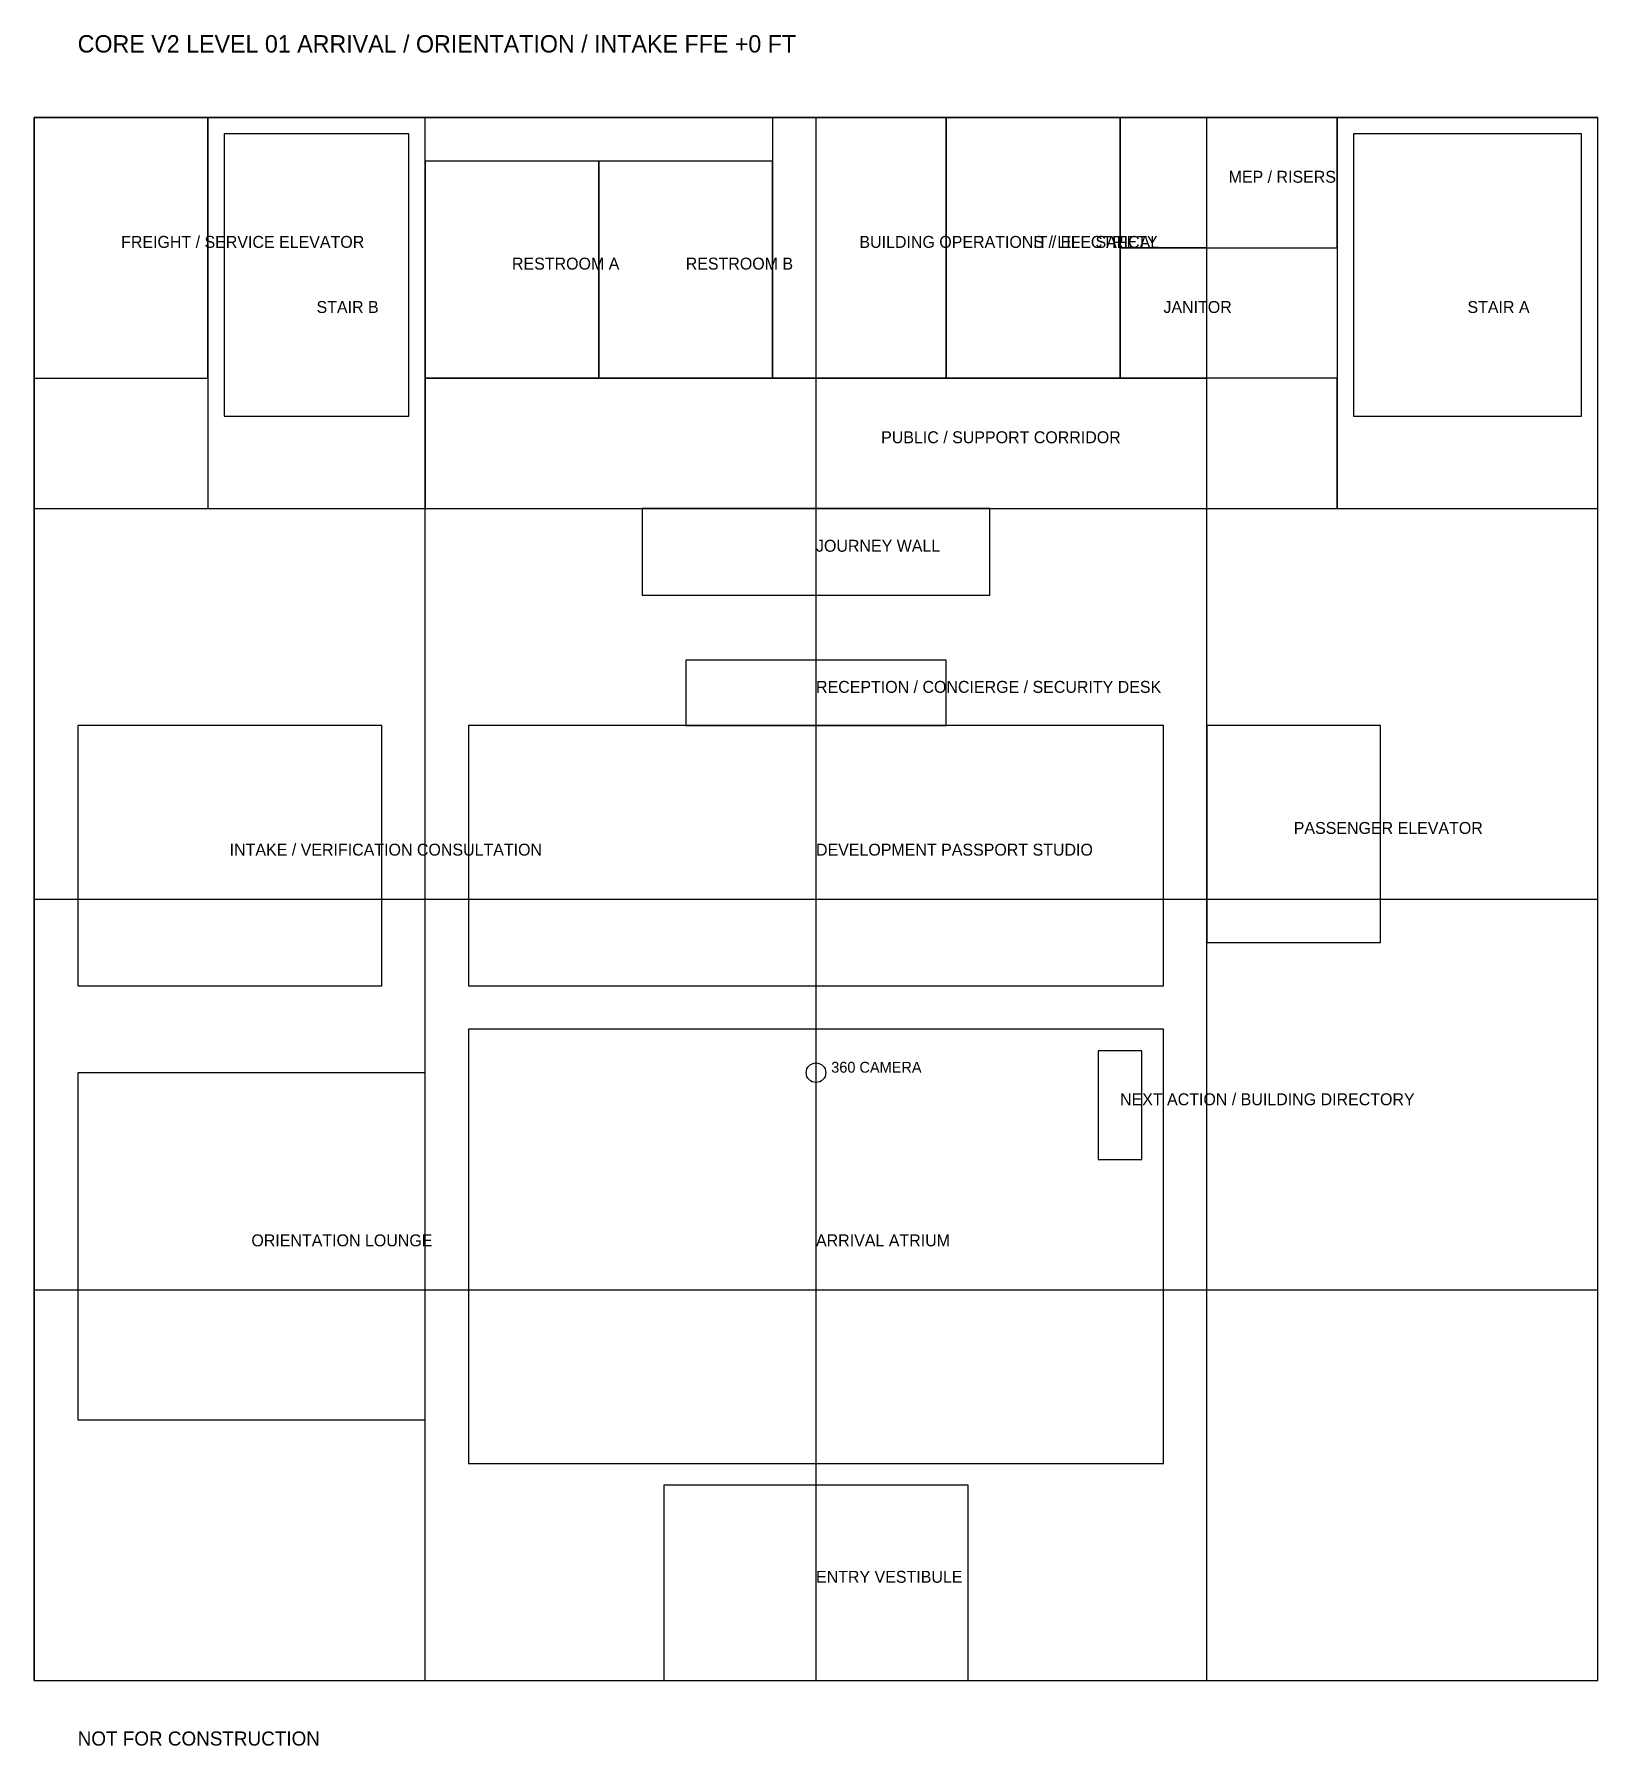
# Model space of a CAD drawing. Header units: metres. Extents: x 0 to 72, y -3 to 75.8.
import ezdxf

# ---------------------------------------------------------------- set-up
doc = ezdxf.new("R2010")
doc.units = ezdxf.units.M
for name, color, linetype in [('CORE', 1, 'Continuous'), ('GRID', 8, 'Continuous'), ('OPENINGS', 1, 'Continuous'), ('PROGRAM', 3, 'Continuous'), ('SHELL', 7, 'Continuous'), ('SUPPORT', 4, 'Continuous'), ('TEXT', 7, 'Continuous')]:
    doc.layers.add(name, color=color, linetype=linetype)

msp = doc.modelspace()

# ---------------------------------------------------------------- linework, layer by layer
at = {"layer": 'CORE'}
for points in [[(0, 60), (8, 60), (8, 72), (0, 72), (0, 60)], [(8, 54), (18, 54), (18, 72), (8, 72), (8, 54)], [(60, 54), (72, 54), (72, 72), (60, 72), (60, 54)], [(54, 34), (62, 34), (62, 44), (54, 44), (54, 34)]]:
    msp.add_lwpolyline(points, dxfattribs=at)
at = {"layer": 'GRID'}
for p, q in [((0, 0), (0, 72)), ((0, 72), (72, 72)), ((18, 0), (18, 72)), ((36, 0), (36, 72)), ((54, 0), (54, 72)), ((72, 0), (72, 72)), ((0, 54), (72, 54)), ((0, 36), (72, 36)), ((0, 18), (72, 18)), ((0, 0), (72, 0))]:
    msp.add_line(p, q, dxfattribs=at)
at = {"layer": 'OPENINGS'}
for points in [[(8.75, 58.25), (17.25, 58.25), (17.25, 71.25), (8.75, 71.25), (8.75, 58.25)], [(60.75, 58.25), (71.25, 58.25), (71.25, 71.25), (60.75, 71.25), (60.75, 58.25)]]:
    msp.add_lwpolyline(points, dxfattribs=at)
at = {"layer": 'PROGRAM'}
for points in [[(18, 60), (26, 60), (26, 70), (18, 70), (18, 60)], [(26, 60), (34, 60), (34, 70), (26, 70), (26, 60)], [(28, 50), (44, 50), (44, 54), (28, 54), (28, 50)], [(30, 44), (42, 44), (42, 47), (30, 47), (30, 44)], [(2, 32), (16, 32), (16, 44), (2, 44), (2, 32)], [(20, 32), (52, 32), (52, 44), (20, 44), (20, 32)], [(20, 10), (52, 10), (52, 30), (20, 30), (20, 10)], [(49, 24), (51, 24), (51, 29), (49, 29), (49, 24)], [(2, 12), (18, 12), (18, 28), (2, 28), (2, 12)], [(29, 0), (43, 0), (43, 9), (29, 9), (29, 0)]]:
    msp.add_lwpolyline(points, dxfattribs=at)
at = {"layer": 'SHELL'}
msp.add_lwpolyline([(0, 0), (72, 0), (72, 72), (0, 72), (0, 0)], dxfattribs=at)
at = {"layer": 'SUPPORT'}
for points in [[(34, 60), (42, 60), (42, 72), (34, 72), (34, 60)], [(42, 60), (50, 60), (50, 72), (42, 72), (42, 60)], [(50, 66), (60, 66), (60, 72), (50, 72), (50, 66)], [(50, 60), (54, 60), (54, 66), (50, 66), (50, 60)], [(18, 54), (60, 54), (60, 60), (18, 60), (18, 54)]]:
    msp.add_lwpolyline(points, dxfattribs=at)
at = {"layer": 'TEXT'}
msp.add_circle((36, 28), 0.45, dxfattribs=at)

# ---------------------------------------------------------------- texts
for s, height, p in [('CORE V2 LEVEL 01 ARRIVAL / ORIENTATION / INTAKE FFE +0 FT', 0.8, (2, 75)), ('MEP / RISERS', 0.55, (55, 69)), ('FREIGHT / SERVICE ELEVATOR', 0.55, (4, 66)), ('BUILDING OPERATIONS / LIFE SAFETY', 0.55, (38, 66)), ('IT / ELECTRICAL', 0.55, (46, 66)), ('RESTROOM A', 0.55, (22, 65)), ('RESTROOM B', 0.55, (30, 65)), ('STAIR B', 0.55, (13, 63)), ('JANITOR', 0.55, (52, 63)), ('STAIR A', 0.55, (66, 63)), ('PUBLIC / SUPPORT CORRIDOR', 0.55, (39, 57)), ('JOURNEY WALL', 0.55, (36, 52)), ('RECEPTION / CONCIERGE / SECURITY DESK', 0.55, (36, 45.5)), ('PASSENGER ELEVATOR', 0.55, (58, 39)), ('INTAKE / VERIFICATION CONSULTATION', 0.55, (9, 38)), ('DEVELOPMENT PASSPORT STUDIO', 0.55, (36, 38)), ('360 CAMERA', 0.5, (36.7, 28)), ('NEXT ACTION / BUILDING DIRECTORY', 0.55, (50, 26.5)), ('ORIENTATION LOUNGE', 0.55, (10, 20)), ('ARRIVAL ATRIUM', 0.55, (36, 20)), ('ENTRY VESTIBULE', 0.55, (36, 4.5)), ('NOT FOR CONSTRUCTION', 0.65, (2, -3))]:
    msp.add_text(s, height=height, dxfattribs=at).set_placement(p)

doc.saveas('drawing.dxf')
